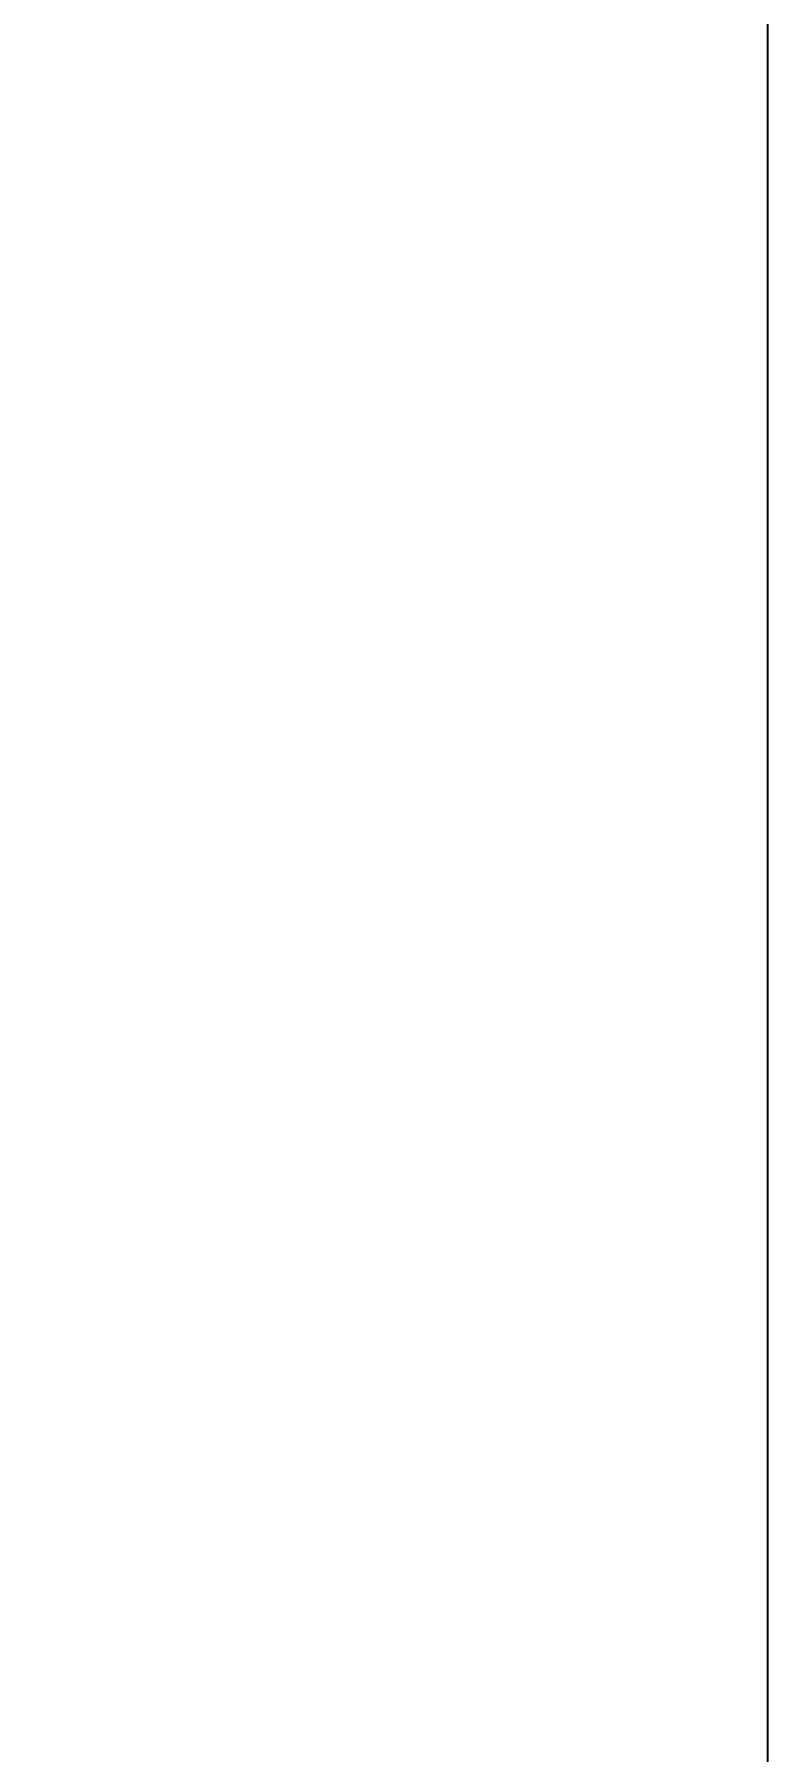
# Model space of a CAD drawing. Header units: millimetres. Extents: x 64473 to 386235, y 427387 to 703525.
# Drawn here: x 371978 to 386235, y 486050 to 519427 of the extents above; entities that cross this region are included whole.
import ezdxf

# ---------------------------------------------------------------- set-up
doc = ezdxf.new("R2010")
doc.units = ezdxf.units.MM
doc.header["$LTSCALE"] = 100
doc.header["$PDMODE"] = 35
doc.header["$PDSIZE"] = 200
doc.layers.add('L-AXIS', color=3, linetype='Continuous')
doc.styles.add('TSSD_Dimension', font='Tssdeng.shx', dxfattribs={"width": 0.7, "bigfont": 'tssdchn.shx'})
doc.dimstyles.new('TSSD_100_100$0', dxfattribs={"dimtxt": 300, "dimasz": 100, "dimexe": 250, "dimexo": 250, "dimgap": 100, "dimtad": 1, "dimdec": 0, "dimzin": 0, "dimdsep": 46, "dimtxsty": 'TSSD_Dimension', "dimblk": '_tsdbk', "dimblk1": '_tsdbk', "dimblk2": '_tsdbk', "dimsah": 1, "dimcen": 0, "dimclrt": 7, "dimadec": 0, "dimazin": 0, "dimtfac": 1, "dimtdec": 0, "dimtix": 1, "dimtmove": 2, "dimatfit": 3, "dimldrblk": '_tsdbk', "dimfxl": 1, "dimtolj": 1, "dimtzin": 0, "dimarcsym": 0})

# ---------------------------------------------------------------- blocks, each defined once
blk = doc.blocks.new('_tsdbk')
blk.add_line((-1, 0), (0, 0))
at = {"const_width": 0.5}
blk.add_lwpolyline([(-0.7, -0.7), (0.7, 0.7)], dxfattribs=at)
blk = doc.blocks.new('*D480')
at = {"layer": 'Defpoints', "color": 0}
for p in [(369044, 539130), (371956, 538872), (363903, 481158)]:
    blk.add_point(p, dxfattribs=at)
at = {"layer": 'L-AXIS', "color": 0, "lineweight": -2}
for p, q in [((369293, 539108), (372205, 538850)), ((366823, 480999), (371947, 538772)), ((364152, 481136), (367063, 480878))]:
    blk.add_line(p, q, dxfattribs=at)
at = {"layer": 'L-AXIS', "color": 0, "lineweight": -2, "xscale": 100, "yscale": 100, "zscale": 100}
for p, rotation in [((371956, 538872), 84.93164578942289), ((366814, 480900), 264.9316457894229)]:
    blk.add_blockref('_tsdbk', p, dxfattribs=dict(at, rotation=rotation))
at = {"layer": 'L-AXIS', "color": 7, "insert": (369036, 509917), "char_height": 500, "attachment_point": 5, "rotation": 84.9316, "style": 'TSSD_Dimension'}
blk.add_mtext('\\A1;58200', dxfattribs=at)

msp = doc.modelspace()

# ---------------------------------------------------------------- linework, layer by layer
at = {"layer": 'L-AXIS'}
msp.add_lwpolyline([(156734.8, 703525.4), (386234.8, 703525.4), (386234.8, 467498.7), (156734.8, 467498.7)], close=True, dxfattribs=at)

# ---------------------------------------------------------------- dimensions: what is measured, and where the dimension line sits
dim = msp.add_linear_dim(base=(371955.9, 538872.1), p1=(363902.6, 481157.9), p2=(369044.2, 539130.3), angle=84.93165, dimstyle='TSSD_100_100$0', override={"dimtxt": 500}, dxfattribs=at)
dim.commit()
dim.dimension.update_dxf_attribs({"geometry": '*D480', "text_midpoint": (369036.5, 509916.8)})

doc.saveas('drawing.dxf')
